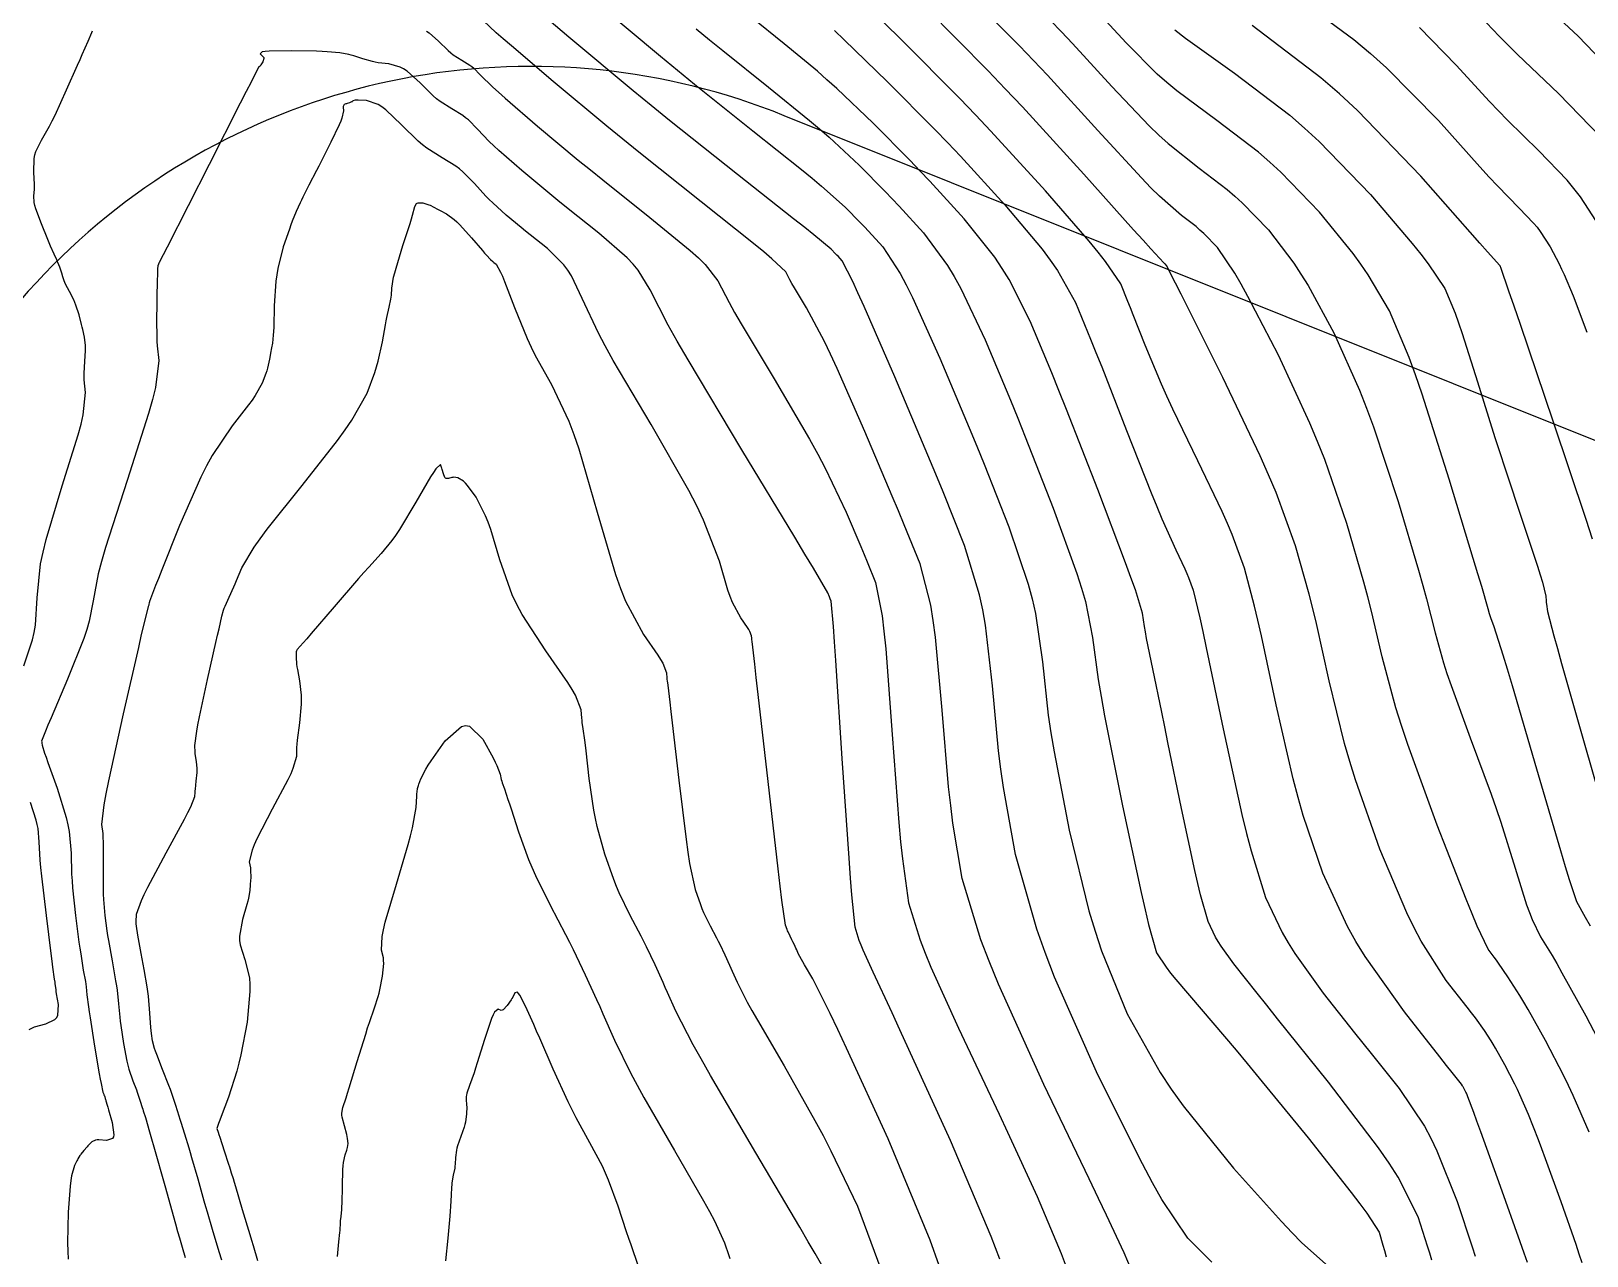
# Model space of a CAD drawing. Header units: metres. Extents: x 837475 to 838479, y 1189012 to 1191015.
# Drawn here: x 837892.9 to 837985.2, y 1189901.3 to 1189974 of the extents above; entities that cross this region are included whole.
import ezdxf

# ---------------------------------------------------------------- set-up
doc = ezdxf.new("R2010")
doc.units = ezdxf.units.M
doc.header["$LTSCALE"] = 0.3
for name, color, linetype in [('COTAS 10', 1, 'Continuous'), ('COTAS INT', 252, 'Continuous'), ('VIA1', 50, 'Continuous')]:
    doc.layers.add(name, color=color, linetype=linetype)

msp = doc.modelspace()

# ---------------------------------------------------------------- linework, layer by layer
at = {"layer": 'COTAS 10'}
for points in [[(837962.947, 1189900.902), (837961.518, 1189902.33), (837959.976, 1189904.64), (837959.425, 1189905.619), (837958.819, 1189906.744), (837956.181, 1189912.029), (837953.612, 1189917.834), (837953.05, 1189919.287), (837952.554, 1189920.673), (837951.299, 1189925.119), (837950.582, 1189929.091), (837950.423, 1189930.178), (837950.282, 1189931.259), (837949.92, 1189935.119), (837949.514, 1189938.724), (837949.347, 1189939.645), (837949.155, 1189940.533), (837948.263, 1189943.462), (837946.991, 1189946.645), (837946.559, 1189947.693), (837946.093, 1189948.814), (837944.125, 1189953.462), (837942.313, 1189957.634), (837941.947, 1189958.453), (837941.639, 1189959.127), (837941.012, 1189960.35), (837940.762, 1189960.623), (837940.691, 1189960.699), (837940.618, 1189960.774), (837940.35, 1189961.046), (837939.331, 1189961.891), (837938.785, 1189962.329), (837938.125, 1189962.854), (837934.789, 1189965.485), (837930.772, 1189968.685), (837929.683, 1189969.57), (837928.604, 1189970.454), (837924.789, 1189973.64), (837921.755, 1189976.219)], [(837981.664, 1189900.898), (837981.473, 1189901.452), (837981.241, 1189902.114), (837980.066, 1189905.403), (837978.895, 1189908.649), (837978.666, 1189909.284), (837978.477, 1189909.804), (837978.138, 1189910.727), (837978.063, 1189910.901), (837978.041, 1189910.949), (837978.018, 1189910.996), (837977.93, 1189911.164), (837977.847, 1189911.313), (837977.827, 1189911.347), (837977.808, 1189911.379), (837977.751, 1189911.469), (837977.202, 1189912.174), (837976.874, 1189912.593), (837976.468, 1189913.109), (837974.367, 1189915.78), (837972.041, 1189919.05), (837971.494, 1189919.944), (837970.989, 1189920.832), (837969.517, 1189923.994), (837968.365, 1189927.431), (837968.062, 1189928.491), (837967.766, 1189929.599), (837966.754, 1189933.994), (837965.878, 1189938.101), (837965.668, 1189939.028), (837965.471, 1189939.862), (837964.876, 1189942.116), (837964.146, 1189944.099), (837963.864, 1189944.763), (837963.547, 1189945.477), (837962.116, 1189948.472), (837960.628, 1189951.546), (837960.275, 1189952.31), (837959.948, 1189953.035), (837958.984, 1189955.34), (837958.277, 1189957.151), (837958.113, 1189957.565), (837957.963, 1189957.941), (837957.533, 1189958.984), (837956.641, 1189960.316), (837956.199, 1189960.875), (837955.672, 1189961.516), (837953.066, 1189964.517), (837949.833, 1189968.046), (837948.912, 1189969.02), (837947.98, 1189969.993), (837944.517, 1189973.498), (837941.584, 1189976.378)], [(837988.004, 1189970.234), (837984.669, 1189973.693), (837981.658, 1189976.515)], [(837960.743, 1189974.056), (837961.385, 1189973.562), (837964.288, 1189971.496), (837967.567, 1189969), (837968.448, 1189968.234), (837969.316, 1189967.436), (837972.351, 1189964.288), (837974.828, 1189961.389), (837975.344, 1189960.749), (837975.786, 1189960.179), (837976.771, 1189958.708), (837977.375, 1189957.243), (837977.578, 1189956.678), (837977.795, 1189956.043), (837978.708, 1189953.171), (837979.735, 1189949.872), (837980.025, 1189948.967), (837980.316, 1189948.067), (837981.39, 1189944.845), (837982.264, 1189942.227), (837982.429, 1189941.707), (837982.562, 1189941.275), (837982.767, 1189940.454), (837982.776, 1189940.166), (837982.785, 1189940.069), (837982.797, 1189939.966), (837982.865, 1189939.532), (837983.238, 1189938.087), (837983.442, 1189937.346), (837983.691, 1189936.456), (837984.952, 1189932.011), (837986.214, 1189927.598)], [(837904.193, 1189901.026), (837904.044, 1189901.531), (837903.649, 1189902.855), (837903.345, 1189903.88), (837903.254, 1189904.197), (837903.159, 1189904.527), (837902.789, 1189905.838), (837902.429, 1189907.103), (837902.342, 1189907.404), (837902.259, 1189907.683), (837902.001, 1189908.517), (837901.782, 1189909.2), (837901.723, 1189909.385), (837901.666, 1189909.569), (837901.467, 1189910.218), (837901.229, 1189910.932), (837901.148, 1189911.157), (837901.06, 1189911.394), (837900.685, 1189912.345), (837900.337, 1189913.233), (837900.267, 1189913.428), (837900.207, 1189913.602), (837900.084, 1189914.051), (837900.03, 1189914.491), (837900.014, 1189914.66), (837899.998, 1189914.848), (837899.935, 1189915.699), (837899.844, 1189916.693), (837899.809, 1189916.973), (837899.771, 1189917.254), (837899.6, 1189918.285), (837899.421, 1189919.232), (837899.378, 1189919.46), (837899.338, 1189919.674), (837899.214, 1189920.324), (837899.137, 1189920.851), (837899.126, 1189920.988), (837899.119, 1189921.12), (837899.131, 1189921.564), (837899.428, 1189922.377), (837899.6, 1189922.742), (837899.812, 1189923.168), (837900.903, 1189925.214), (837901.983, 1189927.212), (837902.189, 1189927.608), (837902.353, 1189927.935), (837902.608, 1189928.552), (837902.613, 1189928.797), (837902.62, 1189928.891), (837902.63, 1189928.997), (837902.688, 1189929.472), (837902.733, 1189929.982), (837902.735, 1189930.11), (837902.733, 1189930.231), (837902.69, 1189930.622), (837902.632, 1189930.984), (837902.621, 1189931.087), (837902.611, 1189931.192), (837902.594, 1189931.584), (837902.709, 1189932.428), (837902.782, 1189932.818), (837902.874, 1189933.276), (837903.355, 1189935.493), (837903.85, 1189937.69), (837903.95, 1189938.134), (837904.034, 1189938.508), (837904.203, 1189939.265), (837904.307, 1189939.615), (837904.35, 1189939.731), (837904.399, 1189939.856), (837904.629, 1189940.378), (837904.908, 1189940.997), (837904.989, 1189941.184), (837905.071, 1189941.377), (837905.38, 1189942.129), (837906.123, 1189943.362), (837906.479, 1189943.858), (837906.901, 1189944.421), (837908.967, 1189947.013), (837911.074, 1189949.697), (837911.521, 1189950.318), (837911.909, 1189950.886), (837912.82, 1189952.496), (837913.281, 1189953.733), (837913.385, 1189954.066), (837913.48, 1189954.395), (837913.737, 1189955.549), (837913.913, 1189956.549), (837913.957, 1189956.782), (837913.999, 1189956.995), (837914.13, 1189957.603), (837914.225, 1189958.07), (837914.244, 1189958.195), (837914.259, 1189958.317), (837914.288, 1189958.74), (837914.393, 1189959.376), (837914.457, 1189959.631), (837914.537, 1189959.922), (837914.95, 1189961.26), (837915.37, 1189962.566), (837915.453, 1189962.837), (837915.523, 1189963.068), (837915.656, 1189963.572), (837915.753, 1189963.756), (837915.799, 1189963.784), (837915.854, 1189963.802), (837916.122, 1189963.787), (837916.419, 1189963.701), (837916.492, 1189963.676), (837916.56, 1189963.649), (837916.774, 1189963.546), (837917.003, 1189963.419), (837917.081, 1189963.378), (837917.165, 1189963.333), (837917.522, 1189963.15), (837917.994, 1189962.808), (837918.151, 1189962.664), (837918.318, 1189962.498), (837919.016, 1189961.721), (837919.659, 1189960.963), (837919.791, 1189960.81), (837919.904, 1189960.682), (837920.148, 1189960.423), (837920.271, 1189960.321), (837920.307, 1189960.291), (837920.344, 1189960.261), (837920.486, 1189960.148), (837920.741, 1189959.685), (837920.849, 1189959.433), (837920.974, 1189959.129), (837921.56, 1189957.585), (837922.318, 1189955.734), (837922.551, 1189955.235), (837922.793, 1189954.743), (837923.752, 1189953.019), (837924.79, 1189950.831), (837925.083, 1189950.047), (837925.378, 1189949.186), (837926.464, 1189945.434), (837927.555, 1189941.731), (837927.854, 1189940.902), (837928.151, 1189940.157), (837929.212, 1189938.172), (837930.062, 1189936.953), (837930.226, 1189936.691), (837930.358, 1189936.46), (837930.58, 1189935.9), (837930.604, 1189935.575), (837930.612, 1189935.493), (837930.62, 1189935.414), (837930.656, 1189935.16), (837930.78, 1189934.157), (837930.844, 1189933.606), (837930.921, 1189932.937), (837931.307, 1189929.534), (837931.742, 1189925.996), (837931.85, 1189925.241), (837931.953, 1189924.585), (837932.28, 1189923.026), (837932.594, 1189922.136), (837932.689, 1189921.901), (837932.787, 1189921.671), (837933.171, 1189920.881), (837933.552, 1189920.155), (837933.648, 1189919.965), (837933.741, 1189919.78), (837934.042, 1189919.15), (837934.322, 1189918.536), (837934.4, 1189918.361), (837934.479, 1189918.184), (837934.768, 1189917.525), (837935.376, 1189916.354), (837935.656, 1189915.854), (837935.984, 1189915.277), (837937.571, 1189912.561), (837939.395, 1189909.328), (837939.873, 1189908.426), (837940.338, 1189907.521), (837941.92, 1189904.228), (837943.305, 1189900.502)]]:
    msp.add_lwpolyline(points, dxfattribs=at)
at = {"layer": 'COTAS INT'}
for points in [[(837926.384, 1189975.717), (837930.221, 1189972.504), (837931.242, 1189971.664), (837932.245, 1189970.845), (837935.717, 1189968.07), (837938.596, 1189965.772), (837939.225, 1189965.254), (837939.781, 1189964.789), (837941.183, 1189963.536), (837942.091, 1189962.618), (837942.335, 1189962.363), (837942.576, 1189962.108), (837943.423, 1189961.183), (837944.445, 1189959.605), (837944.797, 1189958.937), (837945.179, 1189958.17), (837946.806, 1189954.567), (837948.542, 1189950.444), (837948.993, 1189949.35), (837949.43, 1189948.276), (837950.899, 1189944.567), (837952.045, 1189941.162), (837952.279, 1189940.281), (837952.477, 1189939.425), (837952.889, 1189936.556), (837953.238, 1189933.382), (837953.397, 1189932.335), (837953.582, 1189931.214), (837954.473, 1189926.556), (837955.649, 1189921.76), (837956.014, 1189920.552), (837956.396, 1189919.396), (837957.917, 1189915.652), (837959.877, 1189912.176), (837960.537, 1189911.188), (837961.246, 1189910.189), (837964.23, 1189906.49), (837967.084, 1189903.321), (837967.712, 1189902.656), (837968.27, 1189902.083), (837969.7, 1189900.784)], [(837985.32, 1189908.636), (837984.385, 1189910.797), (837984.109, 1189911.389), (837983.825, 1189911.976), (837982.736, 1189914.073), (837981.701, 1189915.916), (837981.451, 1189916.344), (837981.216, 1189916.737), (837980.503, 1189917.859), (837979.953, 1189918.652), (837979.821, 1189918.837), (837979.698, 1189919.008), (837979.33, 1189919.498), (837978.679, 1189920.864), (837978.379, 1189921.586), (837978.026, 1189922.458), (837976.315, 1189926.847), (837974.565, 1189931.643), (837974.188, 1189932.771), (837973.857, 1189933.812), (837973.047, 1189936.847), (837972.417, 1189939.562), (837972.199, 1189940.4), (837971.963, 1189941.276), (837970.952, 1189944.753), (837969.64, 1189948.551), (837969.213, 1189949.629), (837968.758, 1189950.719), (837966.887, 1189954.753), (837965.085, 1189958.232), (837964.674, 1189958.972), (837964.3, 1189959.616), (837963.269, 1189961.135), (837962.466, 1189961.968), (837962.236, 1189962.18), (837962.003, 1189962.382), (837961.135, 1189963.043), (837959.835, 1189964.186), (837959.33, 1189964.692), (837958.761, 1189965.28), (837956.183, 1189968.091), (837953.187, 1189971.369), (837952.355, 1189972.252), (837951.522, 1189973.124), (837948.505, 1189976.183)], [(837967.479, 1189976.39), (837971.371, 1189973.487), (837972.357, 1189972.657), (837973.303, 1189971.816), (837976.39, 1189968.679), (837978.845, 1189965.928), (837979.394, 1189965.328), (837979.885, 1189964.799), (837981.185, 1189963.474), (837982.031, 1189962.597), (837982.236, 1189962.349), (837982.429, 1189962.1), (837983.023, 1189961.185), (837983.543, 1189960.174), (837983.691, 1189959.864), (837983.84, 1189959.542), (837984.389, 1189958.272), (837985.2, 1189956.122)], [(837975.995, 1189901.021), (837975.872, 1189901.436), (837975.739, 1189901.87), (837975.18, 1189903.603), (837973.987, 1189905.962), (837973.454, 1189906.792), (837972.834, 1189907.697), (837969.862, 1189911.605), (837966.844, 1189915.36), (837966.195, 1189916.17), (837965.627, 1189916.88), (837964.246, 1189918.615), (837963.492, 1189919.662), (837963.319, 1189919.939), (837963.161, 1189920.21), (837962.719, 1189921.141), (837962.269, 1189922.712), (837962.106, 1189923.385), (837961.927, 1189924.163), (837961.141, 1189927.836), (837960.335, 1189931.753), (837960.143, 1189932.685), (837959.965, 1189933.551), (837959.432, 1189936.127), (837959.069, 1189937.938), (837958.997, 1189938.322), (837958.938, 1189938.655), (837958.827, 1189939.432), (837958.402, 1189940.829), (837958.144, 1189941.552), (837957.826, 1189942.421), (837956.17, 1189946.775), (837954.309, 1189951.537), (837953.86, 1189952.663), (837953.441, 1189953.705), (837952.17, 1189956.775), (837950.91, 1189959.243), (837950.498, 1189959.906), (837950.059, 1189960.561), (837948.244, 1189962.85), (837946.205, 1189965.077), (837945.624, 1189965.692), (837945.035, 1189966.306), (837942.85, 1189968.517), (837940.683, 1189970.583), (837940.106, 1189971.106), (837939.539, 1189971.608), (837937.573, 1189973.24), (837935.606, 1189974.813)], [(837984.907, 1189900.871), (837984.742, 1189901.387), (837984.553, 1189901.959), (837983.669, 1189904.487), (837982.738, 1189907.041), (837982.52, 1189907.63), (837982.318, 1189908.167), (837981.729, 1189909.681), (837981.224, 1189910.849), (837981.075, 1189911.169), (837980.921, 1189911.486), (837980.333, 1189912.619), (837979.774, 1189913.614), (837979.639, 1189913.846), (837979.512, 1189914.058), (837979.127, 1189914.664), (837978.577, 1189915.413), (837978.347, 1189915.715), (837978.083, 1189916.058), (837976.848, 1189917.639), (837975.36, 1189919.957), (837974.936, 1189920.765), (837974.507, 1189921.645), (837972.916, 1189925.421), (837971.465, 1189929.537), (837971.125, 1189930.631), (837970.811, 1189931.706), (837969.901, 1189935.421), (837969.148, 1189938.831), (837968.933, 1189939.714), (837968.717, 1189940.569), (837967.914, 1189943.434), (837966.753, 1189946.604), (837966.311, 1189947.652), (837965.816, 1189948.773), (837963.593, 1189953.434), (837961.518, 1189957.582), (837961.117, 1189958.38), (837960.791, 1189959.024), (837960.242, 1189960.084), (837960.183, 1189960.146), (837960.166, 1189960.161), (837960.148, 1189960.176), (837960.084, 1189960.225), (837959.318, 1189961.06), (837958.859, 1189961.571), (837958.292, 1189962.202), (837955.35, 1189965.491), (837951.7, 1189969.485), (837950.686, 1189970.56), (837949.671, 1189971.623), (837945.995, 1189975.35)], [(837985.409, 1189920.853), (837985.12, 1189921.372), (837984.594, 1189922.295), (837984.155, 1189923.613), (837983.922, 1189924.38), (837983.64, 1189925.322), (837982.219, 1189930.179), (837980.775, 1189935.121), (837980.48, 1189936.117), (837980.229, 1189936.951), (837979.7, 1189938.618), (837979.502, 1189939.157), (837979.46, 1189939.28), (837979.424, 1189939.392), (837979.339, 1189939.7), (837978.956, 1189941.022), (837978.731, 1189941.773), (837978.455, 1189942.69), (837977.028, 1189947.39), (837975.412, 1189952.444), (837975.016, 1189953.584), (837974.642, 1189954.612), (837973.477, 1189957.39), (837972.219, 1189959.53), (837971.787, 1189960.157), (837971.319, 1189960.798), (837969.324, 1189963.237), (837967.033, 1189965.614), (837966.377, 1189966.216), (837965.713, 1189966.794), (837963.237, 1189968.679), (837960.869, 1189970.437), (837960.272, 1189970.934), (837959.7, 1189971.437), (837957.85, 1189973.292), (837956.162, 1189975.138)], [(837978.492, 1189975.271), (837979.98, 1189973.69), (837980.5, 1189973.168), (837981.067, 1189972.609), (837983.508, 1189970.286), (837986.013, 1189967.688)], [(837892.451, 1189936.316), (837892.967, 1189937.855), (837893.063, 1189938.291), (837893.138, 1189938.73), (837893.24, 1189940.35), (837893.45, 1189942.372), (837893.593, 1189943.065), (837893.774, 1189943.815), (837894.734, 1189947.004), (837895.678, 1189950.021), (837895.848, 1189950.662), (837895.978, 1189951.22), (837896.118, 1189952.535), (837896.038, 1189953.285), (837896.029, 1189953.487), (837896.026, 1189953.687), (837896.065, 1189954.387), (837896.11, 1189955.021), (837896.112, 1189955.18), (837896.108, 1189955.331), (837896.056, 1189955.814), (837895.955, 1189956.282), (837895.921, 1189956.424), (837895.884, 1189956.57), (837895.731, 1189957.142), (837895.54, 1189957.725), (837895.48, 1189957.878), (837895.417, 1189958.028), (837895.163, 1189958.542), (837894.935, 1189958.974), (837894.889, 1189959.073), (837894.849, 1189959.163), (837894.766, 1189959.412), (837894.716, 1189959.615), (837894.698, 1189959.675), (837894.678, 1189959.737), (837894.59, 1189959.977), (837894.477, 1189960.247), (837894.441, 1189960.329), (837894.404, 1189960.413), (837894.253, 1189960.743), (837894.039, 1189961.232), (837893.961, 1189961.416), (837893.876, 1189961.622), (837893.501, 1189962.543), (837893.172, 1189963.445), (837893.115, 1189963.639), (837893.073, 1189963.809), (837893.046, 1189964.219), (837893.089, 1189964.589), (837893.091, 1189964.732), (837893.089, 1189964.894), (837893.047, 1189965.626), (837893.073, 1189966.432), (837893.115, 1189966.64), (837893.171, 1189966.842), (837893.496, 1189967.515), (837893.981, 1189968.355), (837894.139, 1189968.662), (837894.306, 1189969.001), (837894.991, 1189970.495), (837895.642, 1189971.977), (837895.788, 1189972.309), (837895.918, 1189972.607), (837896.263, 1189973.402), (837896.484, 1189973.903), (837896.535, 1189974.015)], [(837916.355, 1189973.996), (837916.503, 1189973.897), (837917.064, 1189973.387), (837917.629, 1189972.832), (837917.779, 1189972.705), (837917.927, 1189972.589), (837918.44, 1189972.264), (837918.91, 1189971.978), (837919.031, 1189971.886), (837919.148, 1189971.789), (837919.537, 1189971.392), (837920.278, 1189970.663), (837920.617, 1189970.357), (837921.015, 1189970.004), (837922.933, 1189968.353), (837925.352, 1189966.337), (837926.066, 1189965.754), (837926.798, 1189965.161), (837929.599, 1189962.933), (837931.998, 1189960.958), (837932.476, 1189960.525), (837932.874, 1189960.141), (837933.639, 1189959.167), (837934.295, 1189957.877), (837934.625, 1189957.295), (837935.018, 1189956.615), (837936.972, 1189953.347), (837939.071, 1189949.758), (837939.556, 1189948.876), (837940, 1189948.042), (837941.253, 1189945.434), (837942.117, 1189943.398), (837942.315, 1189942.925), (837942.494, 1189942.492), (837942.992, 1189941.253), (837943.374, 1189939.275), (837943.481, 1189938.374), (837943.589, 1189937.321), (837943.981, 1189932.243), (837944.37, 1189927.014), (837944.476, 1189925.864), (837944.581, 1189924.845), (837944.951, 1189922.243), (837945.626, 1189920.033), (837945.923, 1189919.261), (837946.268, 1189918.419), (837947.908, 1189914.8), (837949.812, 1189910.789), (837950.322, 1189909.7), (837950.825, 1189908.62), (837952.579, 1189904.8), (837954.009, 1189901.432), (837954.307, 1189900.638)], [(837958.169, 1189900.438), (837957.733, 1189901.467), (837956.686, 1189903.699), (837956.211, 1189904.7), (837955.655, 1189905.867), (837952.978, 1189911.467), (837950.285, 1189917.406), (837949.72, 1189918.787), (837949.233, 1189920.054), (837948.125, 1189923.681), (837947.581, 1189926.968), (837947.45, 1189928.021), (837947.326, 1189929.136), (837946.95, 1189933.681), (837946.552, 1189938.022), (837946.414, 1189939.01), (837946.265, 1189939.904), (837945.627, 1189942.358), (837944.692, 1189944.687), (837944.354, 1189945.503), (837943.983, 1189946.392), (837942.358, 1189950.222), (837940.702, 1189953.97), (837940.312, 1189954.809), (837939.95, 1189955.561), (837938.888, 1189957.558), (837938.171, 1189958.758), (837938.027, 1189959.007), (837937.906, 1189959.221), (837937.665, 1189959.694), (837936.841, 1189960.479), (837936.352, 1189960.889), (837935.75, 1189961.382), (837932.637, 1189963.861), (837928.949, 1189966.795), (837927.985, 1189967.575), (837927.046, 1189968.342), (837923.861, 1189970.996), (837921.385, 1189973.112), (837920.893, 1189973.539), (837920.485, 1189973.897), (837919.71, 1189974.616)], [(837932.34, 1189974.128), (837933.14, 1189973.47), (837933.925, 1189972.829), (837936.645, 1189970.655), (837939.067, 1189968.69), (837939.665, 1189968.18), (837940.232, 1189967.686), (837942.017, 1189966.027), (837943.563, 1189964.462), (837943.979, 1189964.027), (837944.391, 1189963.592), (837945.834, 1189962.017), (837947.252, 1189960.083), (837947.647, 1189959.422), (837948.044, 1189958.707), (837949.488, 1189955.671), (837950.992, 1189952.075), (837951.427, 1189951.006), (837951.869, 1189949.906), (837953.535, 1189945.671), (837954.936, 1189941.792), (837955.212, 1189940.916), (837955.44, 1189940.127), (837955.858, 1189937.994), (837956.194, 1189935.505), (837956.37, 1189934.491), (837956.582, 1189933.337), (837957.647, 1189927.994), (837958.745, 1189922.848), (837958.978, 1189921.817), (837959.18, 1189920.958), (837959.653, 1189919.275), (837960.225, 1189918.416), (837960.49, 1189918.075), (837960.801, 1189917.689), (837962.309, 1189915.923), (837964.38, 1189913.5), (837965.047, 1189912.7), (837965.755, 1189911.844), (837968.647, 1189908.287), (837971.214, 1189905.043), (837971.717, 1189904.384), (837972.13, 1189903.83), (837972.871, 1189902.695), (837973.096, 1189901.922), (837973.183, 1189901.596), (837973.283, 1189901.221)], [(837940.546, 1189974.032), (837941.134, 1189973.481), (837943.683, 1189971.007), (837946.507, 1189968.15), (837947.268, 1189967.356), (837948.019, 1189966.561), (837950.655, 1189963.683), (837952.865, 1189961.038), (837953.348, 1189960.391), (837953.775, 1189959.78), (837954.851, 1189957.88), (837955.748, 1189955.703), (837956.062, 1189954.918), (837956.405, 1189954.054), (837957.88, 1189950.276), (837959.337, 1189946.577), (837959.669, 1189945.763), (837959.97, 1189945.041), (837960.798, 1189943.194), (837961.337, 1189942.065), (837961.457, 1189941.795), (837961.563, 1189941.545), (837961.838, 1189940.798), (837962.225, 1189939.156), (837962.402, 1189938.341), (837962.609, 1189937.371), (837963.608, 1189932.568), (837964.721, 1189927.493), (837964.999, 1189926.352), (837965.265, 1189925.325), (837966.118, 1189922.568), (837967.113, 1189920.473), (837967.468, 1189919.863), (837967.858, 1189919.24), (837969.554, 1189916.883), (837971.412, 1189914.531), (837971.905, 1189913.91), (837972.388, 1189913.303), (837974.053, 1189911.224), (837975.554, 1189908.983), (837975.935, 1189908.274), (837976.3, 1189907.527), (837977.489, 1189904.511), (837978.382, 1189901.819), (837978.56, 1189901.277)], [(837953.373, 1189974.625), (837954.025, 1189973.944), (837954.675, 1189973.254), (837957.017, 1189970.692), (837959.231, 1189968.359), (837959.801, 1189967.813), (837960.352, 1189967.311), (837962.186, 1189965.861), (837963.858, 1189964.588), (837964.307, 1189964.198), (837964.749, 1189963.791), (837966.297, 1189962.186), (837967.809, 1189960.207), (837968.23, 1189959.564), (837968.652, 1189958.881), (837970.182, 1189956.071), (837971.7, 1189952.666), (837972.114, 1189951.607), (837972.526, 1189950.497), (837973.99, 1189946.071), (837975.209, 1189941.983), (837975.465, 1189941.086), (837975.686, 1189940.292), (837976.193, 1189938.274), (837976.681, 1189936.495), (837976.891, 1189935.852), (837977.132, 1189935.143), (837978.274, 1189932.037), (837979.505, 1189928.7), (837979.803, 1189927.846), (837980.082, 1189927.022), (837980.936, 1189924.295), (837981.614, 1189922.133), (837981.781, 1189921.664), (837981.941, 1189921.251), (837982.444, 1189920.23), (837983.13, 1189919.111), (837983.403, 1189918.637), (837983.714, 1189918.091), (837985.138, 1189915.527), (837986.728, 1189912.467)], [(837985.517, 1189943.83), (837985.147, 1189944.992), (837983.2, 1189950.831), (837981.245, 1189956.568), (837980.871, 1189957.665), (837980.57, 1189958.549), (837980.086, 1189959.966), (837980.075, 1189959.991), (837980.059, 1189960.023), (837980.048, 1189960.041), (837980.04, 1189960.051), (837980.023, 1189960.068), (837979.294, 1189960.894), (837978.841, 1189961.408), (837978.278, 1189962.046), (837975.339, 1189965.384), (837971.585, 1189969.276), (837970.508, 1189970.263), (837969.416, 1189971.212), (837965.339, 1189974.314)], [(837985.986, 1189962.346), (837984.811, 1189964.159), (837984.429, 1189964.653), (837984.022, 1189965.142), (837982.346, 1189966.88), (837980.476, 1189968.704), (837979.947, 1189969.248), (837979.412, 1189969.809), (837977.441, 1189971.975), (837975.253, 1189974.198)], [(837950.354, 1189901.081), (837949.849, 1189902.427), (837947.426, 1189908.133), (837944.963, 1189913.542), (837944.433, 1189914.7), (837943.968, 1189915.711), (837942.839, 1189918.133), (837942.25, 1189919.432), (837942.126, 1189919.735), (837942.02, 1189920.012), (837941.777, 1189920.805), (837941.58, 1189922.722), (837941.503, 1189923.708), (837941.414, 1189924.891), (837941.012, 1189930.805), (837940.626, 1189936.619), (837940.549, 1189937.739), (837940.484, 1189938.645), (837940.356, 1189940.149), (837940.297, 1189940.296), (837940.275, 1189940.348), (837940.252, 1189940.404), (837940.149, 1189940.646), (837939.297, 1189942.114), (837938.801, 1189942.943), (837938.193, 1189943.955), (837935.056, 1189949.137), (837931.865, 1189954.473), (837931.223, 1189955.583), (837930.685, 1189956.534), (837929.613, 1189958.639), (837928.907, 1189959.804), (837928.601, 1189960.161), (837928.246, 1189960.533), (837926.562, 1189962.005), (837924.647, 1189963.528), (837924.146, 1189963.933), (837923.659, 1189964.331), (837922.005, 1189965.71), (837920.644, 1189966.897), (837920.342, 1189967.174), (837920.072, 1189967.43), (837919.363, 1189968.168), (837918.828, 1189968.714), (837918.668, 1189968.847), (837918.501, 1189968.973), (837917.855, 1189969.367), (837917.15, 1189969.813), (837916.947, 1189969.972), (837916.74, 1189970.148), (837915.965, 1189970.91), (837915.193, 1189971.611), (837914.99, 1189971.747), (837914.79, 1189971.859), (837914.105, 1189972.051), (837913.469, 1189972.113), (837913.301, 1189972.143), (837913.136, 1189972.178), (837912.568, 1189972.348), (837912.026, 1189972.527), (837911.877, 1189972.568), (837911.729, 1189972.604), (837911.2, 1189972.704), (837910.442, 1189972.768), (837910.149, 1189972.781), (837909.82, 1189972.793), (837908.335, 1189972.822), (837907.004, 1189972.805), (837906.773, 1189972.788), (837906.601, 1189972.766), (837906.478, 1189972.64), (837906.664, 1189972.469), (837906.688, 1189972.417), (837906.699, 1189972.364), (837906.638, 1189972.158), (837906.519, 1189971.981), (837906.494, 1189971.946), (837906.472, 1189971.917), (837906.422, 1189971.863), (837906.398, 1189971.852), (837906.394, 1189971.849), (837906.391, 1189971.847), (837906.386, 1189971.841), (837905.936, 1189970.954), (837905.652, 1189970.396), (837905.299, 1189969.703), (837903.451, 1189966.07), (837900.955, 1189961.169), (837900.488, 1189960.252), (837900.469, 1189960.215), (837900.465, 1189960.206), (837900.461, 1189960.198), (837900.449, 1189960.172), (837900.436, 1189960.141), (837900.428, 1189960.117), (837900.409, 1189960.061), (837900.39, 1189959.87), (837900.386, 1189959.772), (837900.381, 1189959.655), (837900.368, 1189959.067), (837900.355, 1189958.287), (837900.351, 1189958.049), (837900.346, 1189957.801), (837900.328, 1189956.823), (837900.338, 1189955.823), (837900.351, 1189955.561), (837900.368, 1189955.305), (837900.467, 1189954.434), (837900.257, 1189952.837), (837900.079, 1189952.123), (837899.849, 1189951.292), (837898.586, 1189947.311), (837897.301, 1189943.328), (837897.058, 1189942.496), (837896.862, 1189941.781), (837896.562, 1189940.178), (837896.338, 1189938.953), (837896.191, 1189938.477), (837896.008, 1189937.941), (837895.038, 1189935.511), (837894.068, 1189933.233), (837893.884, 1189932.794), (837893.737, 1189932.437), (837893.51, 1189931.841), (837893.523, 1189931.771), (837893.527, 1189931.746), (837893.531, 1189931.72), (837893.546, 1189931.606), (837893.69, 1189931.136), (837893.775, 1189930.884), (837893.88, 1189930.58), (837894.423, 1189929.042), (837894.961, 1189927.309), (837895.062, 1189926.88), (837895.142, 1189926.475), (837895.26, 1189925.197), (837895.29, 1189923.939), (837895.315, 1189923.547), (837895.346, 1189923.135), (837895.521, 1189921.485), (837895.726, 1189919.909), (837895.778, 1189919.544), (837895.827, 1189919.209), (837895.984, 1189918.254), (837896.104, 1189917.57), (837896.129, 1189917.405), (837896.151, 1189917.251), (837896.2, 1189916.783), (837896.286, 1189916.073), (837896.331, 1189915.766), (837896.385, 1189915.411), (837896.655, 1189913.729), (837896.931, 1189912.099), (837896.989, 1189911.776), (837897.038, 1189911.509), (837897.148, 1189911.007), (837897.198, 1189910.88), (837897.21, 1189910.848), (837897.221, 1189910.818), (837897.253, 1189910.722), (837897.28, 1189910.635), (837897.288, 1189910.61), (837897.295, 1189910.585), (837897.325, 1189910.494), (837897.399, 1189910.239), (837897.436, 1189910.111), (837897.479, 1189909.958), (837897.691, 1189909.2), (837897.795, 1189908.478), (837897.77, 1189908.348), (837897.722, 1189908.248), (837897.352, 1189908.138), (837896.9, 1189908.177), (837896.8, 1189908.171), (837896.711, 1189908.157), (837896.48, 1189908.045), (837896.311, 1189907.87), (837896.261, 1189907.815), (837896.21, 1189907.759), (837896.013, 1189907.535), (837895.842, 1189907.33), (837895.808, 1189907.285), (837895.778, 1189907.246), (837895.718, 1189907.149), (837895.662, 1189907.036), (837895.636, 1189906.987), (837895.604, 1189906.93), (837895.453, 1189906.658), (837895.285, 1189906.035), (837895.244, 1189905.756), (837895.204, 1189905.431), (837895.082, 1189903.873), (837895.045, 1189902.06), (837895.059, 1189901.573), (837895.085, 1189901.093)], [(837946.767, 1189900.716), (837946.232, 1189902.225), (837943.74, 1189908.236), (837941.271, 1189913.616), (837940.749, 1189914.727), (837940.299, 1189915.674), (837939.258, 1189917.727), (837938.773, 1189918.557), (837938.673, 1189918.733), (837938.587, 1189918.886), (837938.401, 1189919.244), (837938.313, 1189919.445), (837938.265, 1189919.553), (837938.18, 1189919.74), (837938.087, 1189919.933), (837938.03, 1189920.047), (837937.913, 1189920.269), (837937.796, 1189920.511), (837937.766, 1189920.581), (837937.737, 1189920.653), (837937.641, 1189920.924), (837937.428, 1189922.403), (837937.326, 1189923.236), (837937.204, 1189924.252), (837936.609, 1189929.451), (837936.026, 1189934.616), (837935.914, 1189935.611), (837935.822, 1189936.417), (837935.666, 1189937.755), (837935.65, 1189937.873), (837935.646, 1189937.909), (837935.642, 1189937.947), (837935.631, 1189938.098), (837935.528, 1189938.358), (837935.467, 1189938.465), (837935.391, 1189938.587), (837934.997, 1189939.152), (837934.504, 1189940.073), (837934.367, 1189940.418), (837934.228, 1189940.803), (837933.722, 1189942.52), (837932.79, 1189944.965), (837932.384, 1189945.808), (837931.913, 1189946.724), (837929.674, 1189950.632), (837927.429, 1189954.444), (837926.954, 1189955.298), (837926.543, 1189956.065), (837925.586, 1189958.112), (837924.94, 1189959.466), (837924.725, 1189959.797), (837924.493, 1189960.109), (837923.524, 1189961.077), (837922.495, 1189961.895), (837922.227, 1189962.112), (837921.965, 1189962.326), (837921.077, 1189963.066), (837920.274, 1189963.789), (837920.067, 1189963.992), (837919.865, 1189964.197), (837919.19, 1189964.945), (837918.509, 1189965.638), (837918.305, 1189965.808), (837918.093, 1189965.969), (837917.271, 1189966.469), (837916.374, 1189967.037), (837916.115, 1189967.24), (837915.852, 1189967.463), (837914.865, 1189968.434), (837913.927, 1189969.324), (837913.695, 1189969.496), (837913.475, 1189969.636), (837912.78, 1189969.872), (837912.283, 1189969.886), (837912.187, 1189969.885), (837912.11, 1189969.882), (837911.983, 1189969.854), (837911.947, 1189969.811), (837911.926, 1189969.798), (837911.901, 1189969.785), (837911.772, 1189969.736), (837911.629, 1189969.688), (837911.595, 1189969.675), (837911.563, 1189969.663), (837911.469, 1189969.624), (837911.414, 1189969.546), (837911.406, 1189969.51), (837911.403, 1189969.467), (837911.419, 1189969.262), (837911.329, 1189968.826), (837911.259, 1189968.638), (837911.168, 1189968.42), (837910.676, 1189967.391), (837910.098, 1189966.258), (837909.953, 1189965.975), (837909.814, 1189965.706), (837909.368, 1189964.842), (837909.005, 1189964.132), (837908.919, 1189963.959), (837908.84, 1189963.796), (837908.605, 1189963.291), (837908.371, 1189962.699), (837908.292, 1189962.482), (837908.207, 1189962.241), (837907.848, 1189961.176), (837907.523, 1189959.9), (837907.459, 1189959.526), (837907.406, 1189959.144), (837907.308, 1189957.687), (837907.278, 1189956.425), (837907.267, 1189956.165), (837907.256, 1189955.944), (837907.208, 1189955.467), (837907.147, 1189955.185), (837907.128, 1189955.086), (837907.107, 1189954.979), (837907.025, 1189954.515), (837906.906, 1189953.98), (837906.862, 1189953.827), (837906.814, 1189953.673), (837906.6, 1189953.099), (837906.178, 1189952.352), (837905.998, 1189952.088), (837905.79, 1189951.8), (837904.813, 1189950.556), (837903.632, 1189948.795), (837903.295, 1189948.181), (837902.955, 1189947.513), (837901.692, 1189944.646), (837900.644, 1189942.016), (837900.438, 1189941.498), (837900.269, 1189941.071), (837899.965, 1189940.286), (837899.914, 1189940.127), (837899.904, 1189940.094), (837899.896, 1189940.066), (837899.875, 1189939.961), (837899.862, 1189939.922), (837899.823, 1189939.827), (837899.568, 1189938.782), (837899.423, 1189938.164), (837899.248, 1189937.402), (837898.347, 1189933.46), (837897.476, 1189929.487), (837897.318, 1189928.705), (837897.197, 1189928.062), (837897.059, 1189926.886), (837897.133, 1189926.357), (837897.145, 1189926.12), (837897.154, 1189925.844), (837897.154, 1189924.522), (837897.155, 1189923.098), (837897.163, 1189922.757), (837897.176, 1189922.44), (837897.251, 1189921.488), (837897.379, 1189920.588), (837897.425, 1189920.304), (837897.475, 1189920.004), (837897.693, 1189918.794), (837897.901, 1189917.606), (837897.944, 1189917.32), (837897.982, 1189917.052), (837898.067, 1189916.241), (837898.142, 1189915.461), (837898.173, 1189915.213), (837898.208, 1189914.951), (837898.37, 1189913.89), (837898.569, 1189912.851), (837898.628, 1189912.602), (837898.688, 1189912.371), (837898.916, 1189911.676), (837899.129, 1189911.137), (837899.179, 1189911.003), (837899.225, 1189910.875), (837899.36, 1189910.47), (837899.473, 1189910.102), (837899.506, 1189909.998), (837899.539, 1189909.893), (837899.663, 1189909.505), (837899.917, 1189908.644), (837900.033, 1189908.241), (837900.168, 1189907.766), (837900.817, 1189905.454), (837901.452, 1189903.182), (837901.578, 1189902.732), (837901.683, 1189902.36), (837901.881, 1189901.664), (837901.979, 1189901.332), (837902.021, 1189901.19)], [(837940.1, 1189900.22), (837939.406, 1189901.426), (837938.996, 1189902.124), (837938.492, 1189902.981), (837935.884, 1189907.395), (837933.195, 1189911.998), (837932.639, 1189912.974), (837932.165, 1189913.822), (837931.135, 1189915.806), (837930.645, 1189916.923), (837930.511, 1189917.223), (837930.378, 1189917.52), (837929.905, 1189918.56), (837929.394, 1189919.627), (837929.238, 1189919.941), (837929.074, 1189920.263), (837928.429, 1189921.493), (837927.779, 1189922.831), (837927.612, 1189923.221), (837927.451, 1189923.619), (837926.918, 1189925.127), (837926.477, 1189926.766), (837926.374, 1189927.247), (837926.279, 1189927.739), (837926.005, 1189929.617), (837925.817, 1189931.258), (837925.775, 1189931.602), (837925.739, 1189931.898), (837925.646, 1189932.565), (837925.591, 1189932.955), (837925.578, 1189933.076), (837925.565, 1189933.202), (837925.529, 1189933.702), (837925.189, 1189934.563), (837924.985, 1189934.916), (837924.733, 1189935.32), (837923.428, 1189937.193), (837922.026, 1189939.36), (837921.713, 1189939.949), (837921.433, 1189940.534), (837920.692, 1189942.604), (837920.155, 1189944.414), (837920.003, 1189944.834), (837919.85, 1189945.219), (837919.284, 1189946.315), (837918.77, 1189947.02), (837918.65, 1189947.159), (837918.538, 1189947.273), (837918.214, 1189947.481), (837917.969, 1189947.504), (837917.908, 1189947.501), (837917.849, 1189947.495), (837917.659, 1189947.44), (837917.507, 1189947.432), (837917.471, 1189947.456), (837917.439, 1189947.491), (837917.348, 1189947.712), (837917.277, 1189947.975), (837917.258, 1189948.037), (837917.239, 1189948.094), (837917.172, 1189948.264), (837916.908, 1189948.006), (837916.765, 1189947.794), (837916.591, 1189947.521), (837915.711, 1189946.029), (837914.742, 1189944.41), (837914.511, 1189944.057), (837914.298, 1189943.746), (837913.664, 1189942.97), (837912.915, 1189942.178), (837912.629, 1189941.857), (837912.308, 1189941.493), (837910.863, 1189939.812), (837909.511, 1189938.226), (837909.249, 1189937.922), (837909.035, 1189937.676), (837908.667, 1189937.275), (837908.627, 1189937.194), (837908.619, 1189937.15), (837908.613, 1189937.096), (837908.605, 1189936.822), (837908.638, 1189936.403), (837908.658, 1189936.258), (837908.682, 1189936.099), (837908.808, 1189935.419), (837908.901, 1189934.572), (837908.905, 1189934.308), (837908.9, 1189934.031), (837908.802, 1189932.924), (837908.678, 1189931.894), (837908.656, 1189931.665), (837908.64, 1189931.461), (837908.628, 1189930.928), (837908.423, 1189930.221), (837908.286, 1189929.907), (837908.113, 1189929.542), (837907.195, 1189927.796), (837906.288, 1189926.051), (837906.122, 1189925.686), (837905.993, 1189925.373), (837905.832, 1189924.668), (837905.893, 1189924.312), (837905.904, 1189924.218), (837905.911, 1189924.125), (837905.914, 1189923.808), (837905.897, 1189923.497), (837905.892, 1189923.408), (837905.887, 1189923.318), (837905.868, 1189922.984), (837905.788, 1189922.51), (837905.745, 1189922.332), (837905.693, 1189922.134), (837905.43, 1189921.25), (837905.254, 1189920.268), (837905.257, 1189920.007), (837905.282, 1189919.752), (837905.56, 1189918.872), (837905.839, 1189917.786), (837905.865, 1189917.401), (837905.869, 1189916.98), (837905.696, 1189915.152), (837905.334, 1189913.213), (837905.218, 1189912.721), (837905.095, 1189912.248), (837904.595, 1189910.702), (837904.159, 1189909.554), (837904.077, 1189909.332), (837904.011, 1189909.151), (837903.913, 1189908.845), (837903.985, 1189908.621), (837904.026, 1189908.493), (837904.077, 1189908.336), (837904.339, 1189907.528), (837904.6, 1189906.722), (837904.65, 1189906.566), (837904.691, 1189906.439), (837904.761, 1189906.222), (837904.866, 1189905.872), (837904.93, 1189905.661), (837905.008, 1189905.4), (837905.417, 1189904.046), (837905.864, 1189902.562), (837905.966, 1189902.219), (837906.06, 1189901.906), (837906.323, 1189901.019)], [(837911.069, 1189901.255), (837911.153, 1189902.124), (837911.205, 1189902.663), (837911.215, 1189902.783), (837911.223, 1189902.89), (837911.235, 1189903.17), (837911.243, 1189903.363), (837911.248, 1189903.415), (837911.254, 1189903.467), (837911.287, 1189903.649), (837911.323, 1189904.025), (837911.331, 1189904.2), (837911.338, 1189904.405), (837911.355, 1189905.398), (837911.388, 1189906.413), (837911.405, 1189906.632), (837911.424, 1189906.823), (837911.522, 1189907.288), (837911.621, 1189907.565), (837911.64, 1189907.639), (837911.657, 1189907.71), (837911.689, 1189907.956), (837911.663, 1189908.26), (837911.642, 1189908.368), (837911.616, 1189908.486), (837911.472, 1189908.999), (837911.346, 1189909.519), (837911.331, 1189909.642), (837911.325, 1189909.755), (837911.373, 1189910.084), (837911.569, 1189910.668), (837911.655, 1189910.941), (837911.755, 1189911.262), (837912.233, 1189912.823), (837912.737, 1189914.453), (837912.853, 1189914.817), (837912.96, 1189915.144), (837913.263, 1189916.009), (837913.479, 1189916.674), (837913.532, 1189916.874), (837913.582, 1189917.082), (837913.734, 1189917.89), (837913.805, 1189918.646), (837913.803, 1189918.82), (837913.793, 1189918.979), (837913.677, 1189919.428), (837913.706, 1189920.243), (837913.785, 1189920.633), (837913.896, 1189921.094), (837914.557, 1189923.352), (837915.261, 1189925.705), (837915.4, 1189926.226), (837915.514, 1189926.69), (837915.723, 1189927.894), (837915.767, 1189928.576), (837915.777, 1189928.711), (837915.786, 1189928.823), (837915.812, 1189929.033), (837915.852, 1189929.156), (837915.871, 1189929.212), (837915.893, 1189929.279), (837916.001, 1189929.601), (837916.302, 1189930.184), (837916.447, 1189930.414), (837916.618, 1189930.674), (837917.456, 1189931.862), (837918.415, 1189932.719), (837918.662, 1189932.769), (837918.901, 1189932.739), (837919.697, 1189931.956), (837920.305, 1189930.842), (837920.426, 1189930.602), (837920.526, 1189930.392), (837920.713, 1189929.885), (837920.784, 1189929.56), (837920.809, 1189929.465), (837920.838, 1189929.368), (837920.964, 1189929.001), (837921.18, 1189928.38), (837921.265, 1189928.124), (837921.361, 1189927.83), (837921.798, 1189926.465), (837922.397, 1189924.82), (837922.595, 1189924.35), (837922.807, 1189923.874), (837923.687, 1189922.106), (837924.596, 1189920.371), (837924.827, 1189919.917), (837925.048, 1189919.474), (837925.768, 1189917.969), (837926.435, 1189916.504), (837926.622, 1189916.085), (837926.811, 1189915.662), (837927.502, 1189914.087), (837928.472, 1189912.104), (837928.836, 1189911.423), (837929.242, 1189910.685), (837931.053, 1189907.541), (837932.776, 1189904.56), (837933.127, 1189903.924), (837933.423, 1189903.371), (837934.033, 1189902.055), (837934.276, 1189901.315), (837934.34, 1189901.123)], [(837892.768, 1189914.715), (837892.924, 1189914.802), (837893.088, 1189914.878), (837893.751, 1189915.065), (837894.303, 1189915.311), (837894.398, 1189915.425), (837894.467, 1189915.558), (837894.505, 1189916.203), (837894.4, 1189916.846), (837894.38, 1189916.977), (837894.363, 1189917.089), (837894.332, 1189917.325), (837894.319, 1189917.449), (837894.314, 1189917.489), (837894.307, 1189917.533), (837894.275, 1189917.714), (837894.178, 1189918.414), (837894.13, 1189918.784), (837894.073, 1189919.231), (837893.79, 1189921.483), (837893.517, 1189923.829), (837893.466, 1189924.336), (837893.425, 1189924.781), (837893.366, 1189925.871), (837893.295, 1189926.646), (837893.246, 1189926.892), (837893.185, 1189927.152), (837892.859, 1189928.203)], [(837928.921, 1189900.66), (837928.48, 1189901.932), (837928.351, 1189902.312), (837928.219, 1189902.706), (837927.719, 1189904.229), (837927.145, 1189905.784), (837926.967, 1189906.196), (837926.781, 1189906.601), (837926.039, 1189907.997), (837925.221, 1189909.487), (837924.988, 1189909.949), (837924.751, 1189910.434), (837923.869, 1189912.369), (837923.066, 1189914.207), (837922.879, 1189914.631), (837922.707, 1189915.019), (837922.213, 1189916.115), (837921.877, 1189916.758), (837921.805, 1189916.86), (837921.741, 1189916.93), (837921.587, 1189916.908), (837921.46, 1189916.648), (837921.413, 1189916.568), (837921.362, 1189916.483), (837921.134, 1189916.147), (837920.895, 1189915.894), (837920.836, 1189915.861), (837920.779, 1189915.845), (837920.602, 1189915.923), (837920.381, 1189915.759), (837920.298, 1189915.591), (837920.204, 1189915.369), (837919.785, 1189914.124), (837919.356, 1189912.737), (837919.256, 1189912.426), (837919.164, 1189912.146), (837918.899, 1189911.399), (837918.739, 1189910.934), (837918.712, 1189910.832), (837918.694, 1189910.742), (837918.69, 1189910.517), (837918.723, 1189910.303), (837918.727, 1189910.222), (837918.729, 1189910.13), (837918.719, 1189909.718), (837918.654, 1189909.221), (837918.62, 1189909.076), (837918.58, 1189908.928), (837918.382, 1189908.367), (837918.188, 1189907.823), (837918.15, 1189907.685), (837918.12, 1189907.553), (837918.07, 1189907.124), (837918.047, 1189906.724), (837918.034, 1189906.61), (837918.018, 1189906.494), (837917.935, 1189906.067), (837917.854, 1189905.622), (837917.839, 1189905.496), (837917.826, 1189905.368), (837917.808, 1189904.894), (837917.778, 1189904.208), (837917.759, 1189903.946), (837917.734, 1189903.652), (837917.607, 1189902.332), (837917.469, 1189901)]]:
    msp.add_lwpolyline(points, dxfattribs=at)
at = {"layer": 'VIA1'}
msp.add_line((838072.87029, 1189914.72149), (837937.57364, 1189968.96709), dxfattribs=at)
msp.add_arc((837922.54914, 1189931.89602), 40, 67.9378128, 196.2477094, dxfattribs=at)

doc.saveas('drawing.dxf')
